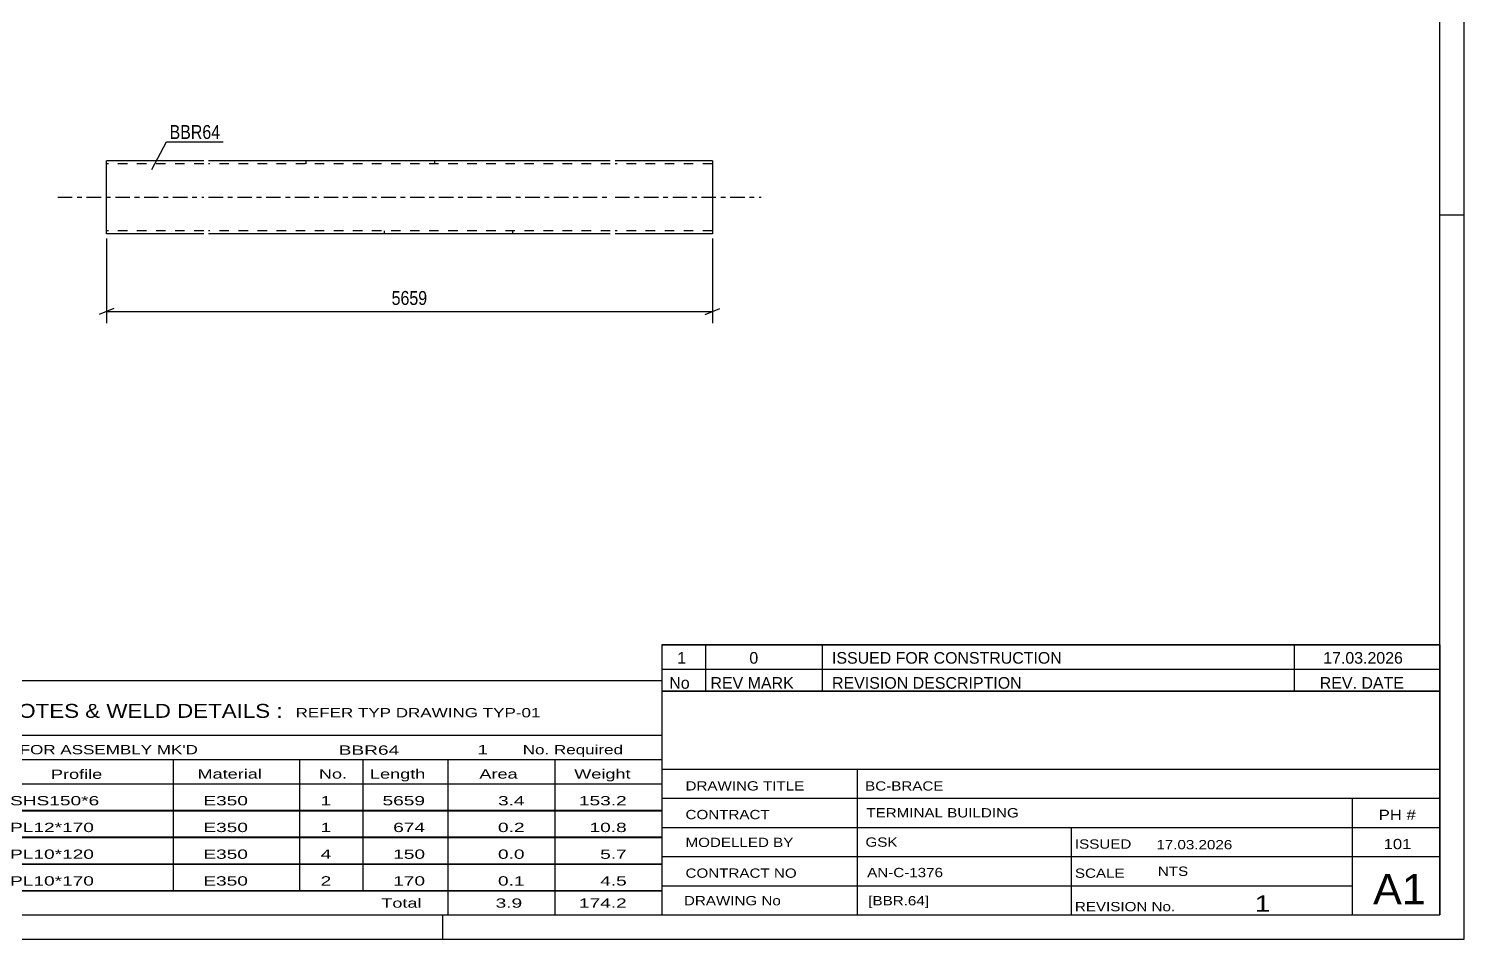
# Model space of a CAD drawing. Header units: millimetres. Extents: x 0 to 594, y 0 to 420.
# Drawn here: x 298.8 to 594, y 0 to 187.3 of the extents above; entities that cross this region are included whole.
import ezdxf

# ---------------------------------------------------------------- set-up
doc = ezdxf.new("R2010")
doc.units = ezdxf.units.MM
doc.linetypes.add('DXK_LINE_DOT2', pattern=[3.9198, 1.9599, -1.9599])
doc.linetypes.add('DXK_LINE_DOT3', pattern=[5.9187, 2.979, -0.9799, 0.9799, -0.9799])
doc.styles.add('Arial Narrow', font='ARIALN.TTF', dxfattribs={"height": 0.2})

# ---------------------------------------------------------------- blocks, each defined once
blk = doc.blocks.new('Unknown-580873774-1128')
at = {"color": 5, "linetype": 'Continuous'}
for p, q in [((594, 0), (594, 420)), ((589, 5), (589, 415)), ((594, 149), (589, 149)), ((5, 5), (589, 5)), ((384, 0), (384, 5)), ((0, 0), (594, 0))]:
    blk.add_line(p, q, dxfattribs=at)
blk = doc.blocks.new('Part-580873774-2549 - 2543')
at = {"color": 2, "linetype": 'Continuous'}
for p, q in [((334.81, 160.15), (314.81, 160.15)), ((314.81, 145.24), (314.81, 160.15)), ((418.4, 160.15), (335.81, 160.15)), ((439.4, 160.15), (419.4, 160.15)), ((439.4, 160.15), (439.4, 160.06)), ((439.4, 160.06), (439.4, 158.95)), ((439.4, 158.95), (439.4, 145.15)), ((314.81, 145.15), (314.81, 145.24)), ((334.81, 145.15), (314.81, 145.15)), ((418.4, 145.15), (335.81, 145.15)), ((439.4, 145.15), (419.4, 145.15))]:
    blk.add_line(p, q, dxfattribs=at)
at = {"color": 7, "linetype": 'DXK_LINE_DOT2'}
for p, q in [((334.81, 159.55), (314.81, 159.55)), ((418.4, 159.55), (335.81, 159.55)), ((355.81, 160.15), (355.81, 159.55)), ((382.24, 160.15), (382.24, 159.55)), ((439.4, 159.55), (419.4, 159.55)), ((439.4, 159.8), (439.4, 158.95)), ((314.81, 145.75), (314.81, 145.79)), ((334.81, 145.75), (314.81, 145.75)), ((314.81, 145.15), (314.81, 145.15)), ((418.4, 145.75), (335.81, 145.75)), ((371.97, 145.15), (371.97, 145.75)), ((398.4, 145.15), (398.4, 145.75)), ((439.4, 145.75), (419.4, 145.75)), ((439.4, 145.79), (439.4, 145.89)), ((439.4, 145.75), (439.4, 145.79)), ((439.4, 145.75), (439.4, 145.79))]:
    blk.add_line(p, q, dxfattribs=at)
at = {"color": 7, "linetype": 'DXK_LINE_DOT3'}
for p, q in [((304.81, 152.65), (334.81, 152.65)), ((335.81, 152.65), (418.4, 152.65)), ((419.4, 152.65), (449.4, 152.65))]:
    blk.add_line(p, q, dxfattribs=at)
blk = doc.blocks.new('StraightDimension-580873774-2557 - 2543')
at = {"color": 7, "linetype": 'Continuous'}
for p, q in [((314.81, 144.15), (314.81, 126.75)), ((439.4, 144.15), (439.4, 126.75)), ((316.31, 129.75), (313.31, 128.55)), ((314.81, 129.15), (439.4, 129.15)), ((437.9, 128.55), (440.9, 129.75))]:
    blk.add_line(p, q, dxfattribs=at)
at = {"color": 0}
blk.add_wipeout([(381.36, 129.9), (381.36, 134.1), (372.85, 134.1), (372.85, 129.9)], dxfattribs=at)
at = {"color": 3, "style": 'Arial Narrow'}
blk.add_text('5659', height=2.863, dxfattribs=at).set_placement((373.45, 130.5))
blk = doc.blocks.new('Unknown-580873774-4472')
at = {"color": 7, "linetype": 'Continuous'}
for p, q in [((429, 51.05), (429, 5)), ((429, 51.05), (589, 51.05)), ((589, 51), (589, 5)), ((429, 35), (589, 35)), ((469.14, 35), (469.14, 5)), ((429, 29), (589, 29)), ((571, 5.05), (571, 29.05)), ((429, 23), (589, 23)), ((513.14, 23), (513.14, 5)), ((429, 17), (589, 17)), ((429, 11), (571, 11)), ((429, 5), (589, 5))]:
    blk.add_line(p, q, dxfattribs=at)
at = {"color": 7, "style": 'Arial Narrow'}
for s, height, width, p in [('DRAWING TITLE', 1.9089, 1.425378, (433.88, 30.61)), ('BC-BRACE', 1.909, 1.425378, (470.81, 30.59)), ('CONTRACT', 1.909, 1.425378, (433.88, 24.71)), ('TERMINAL BUILDING', 1.9089, 1.425378, (471.06, 25.07)), ('MODELLED BY', 1.9089, 1.425378, (433.88, 18.98)), ('GSK', 1.909, 1.425378, (470.88, 19.04)), ('ISSUED', 1.909, 1.425378, (513.94, 18.64)), ('17.03.2026', 1.909, 1.425378, (530.69, 18.52)), ('CONTRACT NO', 1.9089, 1.425378, (433.88, 12.66)), ('AN-C-1376', 1.909, 1.425378, (471.23, 12.78)), ('SCALE', 1.909, 1.425378, (513.94, 12.65)), ('A1', 6.204, 1.25, (575.24, 7.2)), ('DRAWING No', 1.909, 1.425378, (433.56, 7)), ('[BBR.64]', 1.909, 1.425378, (471.46, 6.99)), ('1', 3.34, 1.5, (550.91, 5.68)), ('REVISION No.', 1.9089, 1.425378, (513.94, 5.77))]:
    blk.add_text(s, height=height, dxfattribs=dict(at, width=width)).set_placement(p)
at = {"color": 7, "linetype": 'Continuous', "style": 'Arial Narrow'}
for s, height, width, p in [('PH #', 2.1, 1.42538, (576.4, 24.55)), ('101', 2.1, 1.42538, (577.41, 18.55)), ('NTS', 1.909, 1.425378, (531, 13.05))]:
    blk.add_text(s, height=height, dxfattribs=dict(at, width=width)).set_placement(p)
blk = doc.blocks.new('Unknown-580873774-4473')
at = {"color": 7, "linetype": 'Continuous'}
for p, q in [((429, 60.55), (589, 60.55)), ((589, 60.55), (429, 60.55)), ((429, 60.55), (429, 55.55)), ((438, 60.55), (438, 55.55)), ((462, 60.55), (462, 55.55)), ((559, 60.55), (559, 55.55)), ((589, 60.55), (589, 55.55)), ((429, 55.55), (589, 55.55)), ((429, 55.55), (429, 51.05)), ((429, 55.55), (589, 55.55)), ((438, 55.55), (438, 51.05)), ((462, 55.55), (462, 51.05)), ((559, 55.55), (559, 51.05)), ((589, 55.55), (589, 51.05)), ((589, 51.05), (429, 51.05))]:
    blk.add_line(p, q, dxfattribs=at)
at = {"color": 7, "linetype": 'Continuous', "style": 'Arial Narrow'}
for s, height, width, p in [('1', 2.39, 1.196471, (432.16, 56.7)), ('0', 2.39, 1.196471, (447, 56.7)), ('ISSUED FOR CONSTRUCTION', 2.3861, 1.196471, (464, 56.7)), ('17.03.2026', 2.386, 1.196471, (565, 56.7)), ('No', 2.386, 1.2, (430.54, 51.55)), ('REV MARK', 2.386, 1.2, (439, 51.55)), ('REVISION DESCRIPTION', 2.3861, 1.2, (464, 51.55)), ('REV. DATE', 2.386, 1.2, (564.28, 51.55))]:
    blk.add_text(s, height=height, dxfattribs=dict(at, width=width)).set_placement(p)
blk = doc.blocks.new('Unknown-580873774-4474')
at = {"color": 7, "linetype": 'Continuous'}
for p, q in [((269, 53.25), (429, 53.25)), ((269, 42), (269, 53.25)), ((429, 53.25), (429, 42)), ((269, 42), (429, 42)), ((269, 42), (269, 37)), ((429, 42), (429, 37)), ((269, 37), (429, 37)), ((269, 37), (269, 32)), ((293, 37), (293, 32)), ((328.5, 37), (328.5, 32)), ((354.5, 37), (354.5, 32)), ((367.5, 37), (367.5, 32)), ((385, 37), (385, 32)), ((407, 37), (407, 32)), ((429, 37), (429, 32)), ((269, 32), (429, 32)), ((269, 31.95), (269, 26.55)), ((269, 31.95), (429, 31.95)), ((293, 32), (293, 26.5)), ((328.5, 32), (328.5, 26.5)), ((354.5, 32), (354.5, 26.5)), ((367.5, 32), (367.5, 26.5)), ((385, 32), (385, 26.5)), ((407, 32), (407, 26.5)), ((429, 31.95), (429, 26.55)), ((269, 26.55), (429, 26.55)), ((269, 26.45), (269, 21.05)), ((269, 26.45), (429, 26.45)), ((293, 26.5), (293, 21)), ((328.5, 26.5), (328.5, 21)), ((354.5, 26.5), (354.5, 21)), ((367.5, 26.5), (367.5, 21)), ((385, 26.5), (385, 21)), ((407, 26.5), (407, 21)), ((429, 26.45), (429, 21.05)), ((269, 21.05), (429, 21.05)), ((269, 20.95), (269, 15.55)), ((269, 20.95), (429, 20.95)), ((293, 21), (293, 15.5)), ((328.5, 21), (328.5, 15.5)), ((354.5, 21), (354.5, 15.5)), ((367.5, 21), (367.5, 15.5)), ((385, 21), (385, 15.5)), ((407, 21), (407, 15.5)), ((429, 20.95), (429, 15.55)), ((269, 15.55), (429, 15.55)), ((269, 15.45), (269, 10.05)), ((269, 15.45), (429, 15.45)), ((293, 15.5), (293, 10)), ((328.5, 15.5), (328.5, 10)), ((354.5, 15.5), (354.5, 10)), ((367.5, 15.5), (367.5, 10)), ((385, 15.5), (385, 10)), ((407, 15.5), (407, 10)), ((429, 15.45), (429, 10.05)), ((269, 10.05), (429, 10.05)), ((269, 10), (429, 10)), ((269, 10), (269, 5)), ((385, 10), (385, 5)), ((407, 10), (407, 5)), ((429, 10), (429, 5)), ((269, 5), (429, 5))]:
    blk.add_line(p, q, dxfattribs=at)
at = {"color": 7, "style": 'Arial Narrow'}
for s, height, width, p in [('GENERAL NOTES & WELD DETAILS :', 2.8633, 1.4, (270.15, 45.56)), ('REFER TYP DRAWING TYP-01', 1.9089, 1.6, (353.7, 45.66)), ("MATERIAL LIST FOR ASSEMBLY MK'D", 1.9089, 1.6, (270.15, 38.06)), ('BBR64', 1.909, 1.794707, (362.57, 37.97)), ('1', 1.91, 1.794707, (391.08, 38.06)), ('No. Required', 1.9089, 1.6, (400.41, 38.06)), ('Mark', 1.909, 1.7, (270.34, 33)), ('Profile', 1.909, 1.7, (303.41, 33)), ('Material', 1.909, 1.7, (333.54, 33.06)), ('No.', 1.909, 1.7, (358.5, 33.06)), ('Length', 1.909, 1.7, (369, 33.06)), ('Area', 1.909, 1.7, (391.5, 33.06)), ('Weight', 1.909, 1.7, (411, 33.06))]:
    blk.add_text(s, height=height, dxfattribs=dict(at, width=width)).set_placement(p)
at = {"color": 7, "linetype": 'Continuous', "style": 'Arial Narrow'}
for s, height, width, p in [('BBR64', 1.909, 1.794707, (270.5, 27.56)), ('SHS150*6', 1.909, 1.794707, (295, 27.56)), ('E350', 1.909, 1.794707, (334.74, 27.56)), ('1', 1.91, 1.794707, (358.86, 27.56)), ('5659', 1.909, 1.794707, (371.58, 27.56)), ('3.4', 1.909, 1.794707, (395.32, 27.56)), ('153.2', 1.909, 1.794707, (411.96, 27.56)), ('PL170', 1.909, 1.794707, (270.5, 22.06)), ('PL12*170', 1.909, 1.794707, (295, 22.06)), ('E350', 1.909, 1.794707, (334.74, 22.06)), ('1', 1.91, 1.794707, (358.86, 22.06)), ('674', 1.909, 1.794707, (373.77, 22.06)), ('0.2', 1.909, 1.794707, (395.32, 22.06)), ('10.8', 1.909, 1.794707, (414.14, 22.06)), ('PL40', 1.909, 1.794707, (270.5, 16.56)), ('PL10*120', 1.909, 1.794707, (295, 16.56)), ('E350', 1.909, 1.794707, (334.74, 16.56)), ('4', 1.91, 1.794707, (358.86, 16.56)), ('150', 1.909, 1.794707, (373.77, 16.56)), ('0.0', 1.909, 1.794707, (395.32, 16.56)), ('5.7', 1.909, 1.794707, (416.33, 16.56)), ('PL98', 1.909, 1.794707, (270.5, 11.06)), ('PL10*170', 1.909, 1.794707, (295, 11.06)), ('E350', 1.909, 1.794707, (334.74, 11.06)), ('2', 1.91, 1.794707, (358.86, 11.06)), ('170', 1.909, 1.794707, (373.77, 11.06)), ('0.1', 1.909, 1.794707, (395.32, 11.06)), ('4.5', 1.909, 1.794707, (416.33, 11.06)), ('Total', 1.909, 1.7, (371.33, 6.5)), ('3.9', 1.909, 1.794707, (394.83, 6.5)), ('174.2', 1.909, 1.794707, (411.96, 6.5))]:
    blk.add_text(s, height=height, dxfattribs=dict(at, width=width)).set_placement(p)
blk = doc.blocks.new('Mark-580873774-2545 - 2543')
at = {"color": 0}
blk.add_wipeout([(338.2, 164.64), (338.2, 167.64), (327.79, 167.64), (327.79, 164.64)], dxfattribs=at)
blk.add_wipeout([(338.2, 164.64), (338.2, 167.64), (327.79, 167.64), (327.79, 164.64)], dxfattribs=at)
at = {"color": 30, "linetype": 'Continuous'}
for p, q in [((324.14, 158.39), (327.19, 164.04)), ((327.19, 164.04), (338.8, 164.04))]:
    blk.add_line(p, q, dxfattribs=at)
at = {"color": 3, "style": 'Arial Narrow'}
blk.add_text('BBR64', height=2.863, dxfattribs=at).set_placement((327.79, 164.64))

msp = doc.modelspace()

# ---------------------------------------------------------------- block references
for name in ['Unknown-580873774-1128', 'Part-580873774-2549 - 2543', 'Unknown-580873774-4473', 'Unknown-580873774-4474', 'Unknown-580873774-4472']:
    msp.add_blockref(name, (0, 0))

# ---------------------------------------------------------------- next in the draw order: block references
for name in ['Mark-580873774-2545 - 2543', 'StraightDimension-580873774-2557 - 2543']:
    msp.add_blockref(name, (0, 0))

doc.saveas('drawing.dxf')
